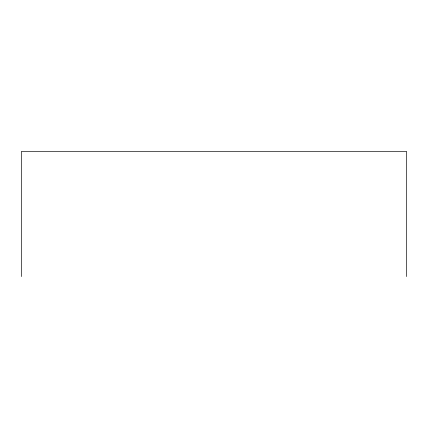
<?xml version="1.0" encoding="UTF-8"?>
<svg xmlns="http://www.w3.org/2000/svg" width="428" height="428" viewBox="0 0 428 428"><rect width="100%" height="100%" fill="white"/><g stroke="black" fill="none" stroke-linecap="round" stroke-linejoin="round"><path stroke-width="0.64" d="M406.6 276.558L406.6 151.442L21.4 151.442L21.4 276.558"/></g></svg>
